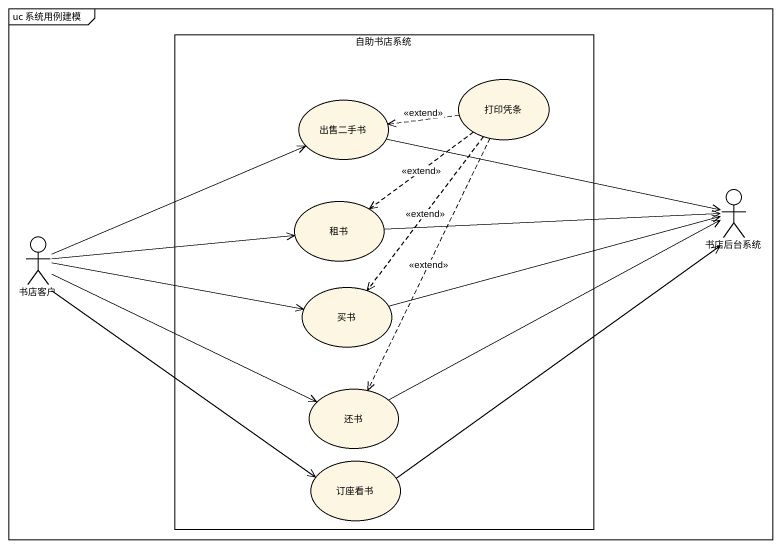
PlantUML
@startuml
mainframe uc 系统用例建模
rectangle 自助书店系统 {
  usecase 打印凭条
  usecase 出售二手书
  usecase 租书
  usecase 买书
  usecase 还书
  usecase 订座看书
}
actor 书店后台系统
actor 书店客户
打印凭条 .left.> 出售二手书 : <<extend>>
打印凭条 ..> 租书 : <<extend>>
打印凭条 ..> 买书 : <<extend>>
打印凭条 ..> 还书 : <<extend>>
出售二手书 -right-> 书店后台系统
租书 -right-> 书店后台系统
书店客户 -right-> 出售二手书
书店客户 -right-> 租书
书店客户 -right-> 买书
书店客户 -right-> 还书
书店客户 --> 订座看书
买书 -right-> 书店后台系统
还书 -right-> 书店后台系统
订座看书 -up-> 书店后台系统
@enduml
